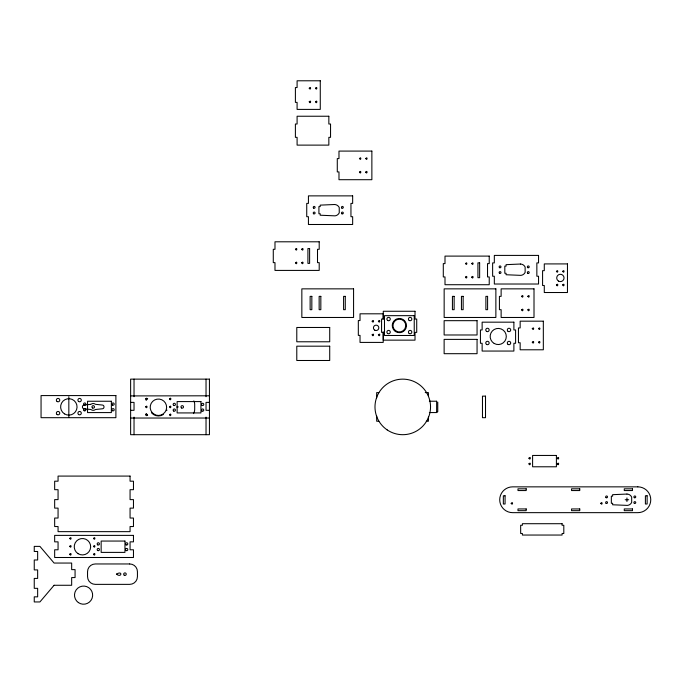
<?xml version="1.0" encoding="UTF-8"?>
<svg xmlns="http://www.w3.org/2000/svg" width="685" height="685" viewBox="0 0 685 685"><rect width="100%" height="100%" fill="white"/><g stroke="black" fill="none" stroke-linecap="round" stroke-linejoin="round"><path stroke-width="1.03" d="M436.645 401.256L436.628 412.327M378.796 392.608L376.681 392.608L376.681 397.908M425.239 392.608L428.408 392.608L428.408 395.784M130.63 395.913L209.439 395.802M429.367 401.222L436.619 401.222M130.63 402.378L134.029 402.378L134.029 410.315L130.63 410.315M209.439 402.378L206.031 402.378L206.031 410.315L209.439 410.315M177.047 406.351L178.254 406.916L177.047 407.481M429.367 412.558L436.619 412.567L437.758 411.711L437.758 402.086M130.63 418.03L209.439 418.03M378.796 421.224L376.681 421.224L376.681 415.923M426.293 421.224L428.408 421.224L428.408 416.985M625.191 499.742L628.702 499.742M626.946 497.952L626.946 501.523M383.206 319.099L383.206 313.807L360.027 313.807L360.027 320.563L358.324 320.563L358.324 335.385L360.027 335.385L360.027 342.414L383.206 342.414L383.206 331.823M206.031 379.13L206.031 396.709M206.031 417.122L206.031 434.692M134.029 379.13L134.029 396.709M134.029 417.122L134.029 434.692M68.834 396.709L68.834 417.122M193.435 413.612A7.74 7.74 0 0 0 194.694 409.373L194.694 404.45A7.74 7.74 0 0 0 193.829 400.896M146.068 400.22A7.74 7.74 0 0 1 147.669 398.439M147.669 415.384A7.74 7.74 0 0 1 146.068 413.612M166.909 410.084A9.068 9.068 0 0 1 166.66 410.683M163.313 414.545A9.068 9.068 0 0 1 151.556 412.858M511.181 503.338C512.714 506.335 513.33 500.624 511.181 503.338M528.914 458.222C530.344 461.176 531.312 455.568 528.923 458.162M528.914 463.891C530.378 466.853 531.252 461.228 528.923 463.831M557.256 458.222C558.789 461.176 559.465 455.551 557.265 458.162M557.256 463.891C558.832 466.845 559.397 461.21 557.265 463.831M600.762 503.338C602.44 506.309 602.714 500.572 600.762 503.338M69.69 538.367C71.197 541.398 71.891 535.687 69.69 538.367M69.69 546.305C71.18 549.336 71.891 543.625 69.69 546.305M69.69 554.242C71.077 557.256 72.028 551.682 69.699 554.165M93.502 538.367C94.975 541.407 95.737 535.67 93.502 538.367M93.502 546.305C95.035 549.344 95.652 543.599 93.502 546.305M93.502 554.242C94.924 557.265 95.789 551.656 93.511 554.165M116.459 574.116C121.707 578.371 122.975 570.134 116.459 574.116M145.657 398.901C147.206 401.924 147.78 396.23 145.657 398.901M145.657 406.839C147.206 409.861 147.806 404.167 145.657 406.839M145.657 414.776C147.069 417.781 147.969 412.216 145.665 414.699M169.469 398.901C170.967 401.941 171.678 396.195 169.469 398.901M169.469 406.839C170.976 409.878 171.678 404.133 169.469 406.839M169.469 414.776C170.848 417.79 171.815 412.199 169.478 414.699M295.449 249.229C296.965 252.26 297.607 246.54 295.449 249.229M295.449 262.834C296.956 265.857 297.632 260.163 295.449 262.834M301.683 249.229C303.164 252.26 303.9 246.531 301.683 249.229M309.226 88.211C310.716 91.251 311.427 85.531 309.226 88.211M301.683 262.834C303.164 265.874 303.9 260.137 301.683 262.834M309.226 101.825C310.605 104.831 311.564 99.257 309.235 101.74M315.46 88.211C316.95 91.251 317.669 85.522 315.46 88.211M315.46 101.825C316.838 104.839 317.806 99.239 315.468 101.74M359.445 158.518C360.944 161.557 361.654 155.812 359.445 158.518M359.445 172.123C360.969 175.154 361.603 169.435 359.445 172.123M365.679 158.518C367.16 161.549 367.913 155.838 365.679 158.518M365.679 172.123C367.177 175.154 367.896 169.443 365.679 172.123M372.152 321.231C373.539 324.245 374.489 318.662 372.16 321.154M372.152 334.837C373.539 337.851 374.489 332.268 372.16 334.759M378.385 321.231C379.773 324.245 380.74 318.653 378.403 321.154M378.385 334.837C379.773 337.851 380.74 332.259 378.403 334.759M465.466 263.537C466.982 266.559 467.667 260.857 465.466 263.537M465.466 277.142C466.87 280.148 467.787 274.582 465.475 277.065M471.7 263.537C473.198 266.568 473.909 260.848 471.7 263.537M471.7 277.142C473.087 280.156 474.037 274.574 471.708 277.065M521.593 296.288C523.083 299.319 523.802 293.591 521.593 296.288M521.593 309.894C522.972 312.908 523.948 307.308 521.602 309.808M527.827 296.288C529.359 299.328 529.985 293.574 527.827 296.288M527.827 309.894C529.248 312.917 530.113 307.3 527.835 309.808M532.279 328.603C533.795 331.626 534.48 325.914 532.279 328.603M532.279 342.209C533.675 345.214 534.617 339.64 532.296 342.132M538.521 328.603C540.028 331.634 540.705 325.906 538.521 328.603M538.521 342.209C540.02 345.249 540.705 339.503 538.521 342.209M556.408 271.337C557.89 274.368 558.643 268.657 556.408 271.337M556.408 284.943C557.838 287.965 558.695 282.366 556.425 284.866M562.65 271.337C564.192 274.368 564.8 268.666 562.65 271.337M562.65 284.943C564.055 287.957 564.962 282.383 562.659 284.866M54.089 585.273L39.918 601.944L34.25 601.944L34.25 596.84L37.649 596.84L37.649 588.338L34.25 588.338L34.25 578.414L37.649 578.414L37.649 569.911L34.25 569.911L34.25 559.987L37.649 559.987L37.649 551.485L34.25 551.485L34.25 546.382L39.918 546.382L54.089 563.053L71.668 563.053L71.668 569.629L75.067 569.629L75.067 577.566L71.668 577.566L71.668 585.273L54.089 585.273M90.566 404.356L83.964 405.058A1.704 1.704 0 0 0 82.44 406.744L82.44 407.087A1.704 1.704 0 0 0 83.964 408.774L90.566 409.467A1.704 1.704 0 0 1 91.328 409.75A3.399 3.399 0 0 0 95.095 409.75A1.704 1.704 0 0 1 95.866 409.467L102.459 408.774A1.704 1.704 0 0 0 103.983 407.087L103.983 406.744A1.704 1.704 0 0 0 102.459 405.058L95.866 404.356A1.704 1.704 0 0 1 95.095 404.082A3.399 3.399 0 0 0 91.328 404.082A1.704 1.704 0 0 1 90.566 404.356M320.272 80.787L297.093 80.787L297.093 87.552L295.398 87.552L295.398 102.365L297.093 102.365L297.093 109.403L320.272 109.403L320.272 80.787M328.843 116.236L297.093 116.236L297.093 124.011L295.398 124.011L295.398 137.334L297.093 137.334L297.093 145.117L328.843 145.117L328.843 137.334L330.547 137.334L330.547 124.011L328.843 124.011L328.843 116.236M371.869 151.085L338.981 151.085L338.981 158.595L337.285 158.595L337.285 171.918L338.981 171.918L338.981 179.701L371.869 179.701L371.869 151.085M352.655 195.876L308.43 195.876L308.43 203.385L306.734 203.385L306.734 216.708L308.43 216.708L308.43 224.492L352.655 224.492L352.655 216.708L350.951 216.708L350.951 203.385L352.655 203.385L352.655 195.876M334.511 204.507L320.195 205.132L320.195 206.605L318.919 206.605L318.919 213.746L320.195 213.746L320.195 215.218L334.974 215.844A5.343 5.343 0 0 0 339.238 212.821L339.238 207.546A5.309 5.309 0 0 0 334.511 204.507M319.201 241.796L274.985 241.796L274.985 249.306L273.281 249.306L273.281 262.629L274.985 262.629L274.985 270.412L319.201 270.412L319.201 262.629L317.506 262.629L317.506 249.306L319.201 249.306L319.201 241.796M309.611 248.561L307.916 248.561L307.916 263.382L309.611 263.382L309.611 248.561M538.547 255.411L494.33 255.411L494.33 262.912L492.626 262.912L492.626 276.235L494.33 276.235L494.33 284.018L538.547 284.018L538.547 276.235L536.852 276.235L536.852 262.912L538.547 262.912L538.547 255.411M489.227 256.104L445.002 256.104L445.002 263.614L443.298 263.614L443.298 276.937L445.002 276.937L445.002 284.72L489.227 284.72L489.227 276.937L487.523 276.937L487.523 263.614L489.227 263.614L489.227 256.104M479.637 262.869L477.933 262.869L477.933 277.682L479.637 277.682L479.637 262.869M567.463 263.913L544.284 263.913L544.284 270.678L542.58 270.678L542.58 285.491L544.284 285.491L544.284 292.521L567.463 292.521L567.463 263.913M520.403 264.033L506.087 264.658L506.087 266.131L504.811 266.131L504.811 273.272L506.087 273.272L506.087 274.745L520.865 275.37A5.343 5.343 0 0 0 525.13 272.356L525.13 267.073A5.309 5.309 0 0 0 520.403 264.033M353.571 288.856L301.845 288.856L301.845 317.472L353.571 317.472L353.571 288.856M495.871 288.856L444.154 288.856L444.154 317.472L495.871 317.472L495.871 288.856M534.009 288.856L501.129 288.856L501.129 296.365L499.425 296.365L499.425 309.688L501.129 309.688L501.129 317.472L534.009 317.472L534.009 288.856M311.838 296.365L310.134 296.365L310.134 309.688L311.838 309.688L311.838 296.365M320.837 296.365L319.142 296.365L319.142 309.688L320.837 309.688L320.837 296.365M345.283 296.365L343.587 296.365L343.587 309.688L345.283 309.688L345.283 296.365M454.138 296.365L452.434 296.365L452.434 309.688L454.138 309.688L454.138 296.365M463.146 296.365L461.442 296.365L461.442 309.688L463.146 309.688L463.146 296.365M487.592 296.365L485.888 296.365L485.888 309.688L487.592 309.688L487.592 296.365M415.016 311.264L383.275 311.264L383.275 319.047L381.571 319.047L381.571 332.371L383.275 332.371L383.275 340.145L415.016 340.145L415.016 332.371L416.72 332.371L416.72 319.047L415.016 319.047L415.016 311.264M414.237 315.665L384.49 315.665L384.49 335.479L414.237 335.479L414.237 315.665M477.06 320.674L444.128 320.674L444.128 334.982L477.06 334.982L477.06 320.674M543.333 321.171L520.155 321.171L520.155 327.935L518.451 327.935L518.451 342.748L520.155 342.748L520.155 349.787L543.333 349.787L543.333 321.171M513.887 322.173L482.137 322.173L482.137 329.956L480.433 329.956L480.433 343.279L482.137 343.279L482.137 351.054L513.887 351.054L513.887 343.279L515.591 343.279L515.591 329.956L513.887 329.956L513.887 322.173M329.716 327.473L296.785 327.473L296.785 341.781L329.716 341.781L329.716 327.473M477.06 339.383L444.128 339.383L444.128 353.691L477.06 353.691L477.06 339.383M329.716 346.182L296.785 346.182L296.785 360.49L329.716 360.49L329.716 346.182M209.439 379.13L130.63 379.13L130.63 434.692L209.439 434.692L209.439 379.13M115.893 395.579L41.057 395.579L41.057 417.687L115.893 417.687L115.893 395.579M485.511 396.144L482.471 396.144L482.471 417.687L485.511 417.687L485.511 396.144M111.355 401.247L87.543 401.247L87.543 412.584L111.355 412.584L111.355 401.247M200.936 401.581L177.124 401.581L177.124 412.927L200.936 412.927L200.936 401.581M556.408 455.448L532.596 455.448L532.596 466.785L556.408 466.785L556.408 455.448M130.064 476.084L58.062 476.084L58.062 481.187L54.663 481.187L54.663 489.689L58.062 489.689L58.062 499.613L54.663 499.613L54.663 508.116L58.062 508.116L58.062 518.04L54.663 518.04L54.663 526.542L58.062 526.542L58.062 531.646L130.064 531.646L130.064 526.542L133.464 526.542L133.464 518.04L130.064 518.04L130.064 508.116L133.464 508.116L133.464 499.613L130.064 499.613L130.064 489.689L133.464 489.689L133.464 481.187L130.064 481.187L130.064 476.084M637.855 486.855L512.611 486.855A12.904 12.904 0 0 0 499.716 499.75A12.904 12.904 0 0 0 512.611 512.654L637.855 512.654A12.904 12.904 0 0 0 650.759 499.75A12.904 12.904 0 0 0 637.855 486.855M526.2 488.825L517.988 488.825L517.988 490.554L526.2 490.554L526.2 488.825M579.758 488.825L571.547 488.825L571.547 490.554L579.758 490.554L579.758 488.825M632.486 488.825L624.266 488.825L624.266 490.554L632.486 490.554L632.486 488.825M626.946 494.056L612.63 494.681L612.63 496.154L611.345 496.154L611.345 503.304L612.63 503.304L612.63 504.776L627.409 505.402A5.343 5.343 0 0 0 631.673 502.379L631.673 497.104A5.309 5.309 0 0 0 626.946 494.056M505.076 495.786L503.347 495.786L503.347 504.006L505.076 504.006L505.076 495.786M647.128 495.786L645.398 495.786L645.398 504.006L647.128 504.006L647.128 495.786M526.2 508.946L517.988 508.946L517.988 510.676L526.2 510.676L526.2 508.946M579.758 508.946L571.547 508.946L571.547 510.676L579.758 510.676L579.758 508.946M632.486 508.946L624.266 508.946L624.266 510.676L632.486 510.676L632.486 508.946M562.077 523.708L522.39 523.708L522.39 525.267L520.66 525.267L520.66 533.487L522.39 533.487L522.39 535.045L562.077 535.045L562.077 533.487L563.806 533.487L563.806 525.267L562.077 525.267L562.077 523.708M133.464 535.387L54.663 535.387L54.663 541.852L58.062 541.852L58.062 549.781L54.663 549.781L54.663 557.496L133.464 557.496L133.464 549.781L130.064 549.781L130.064 541.852L133.464 541.852L133.464 535.387M124.961 541.056L101.149 541.056L101.149 552.393L124.961 552.393L124.961 541.056M129.688 563.96L95.283 563.96A7.74 7.74 0 0 0 87.543 571.701L87.543 576.624A7.74 7.74 0 0 0 95.283 584.365L129.688 584.365A7.74 7.74 0 0 0 137.437 576.624L137.437 571.701A7.74 7.74 0 0 0 129.688 563.96M494.193 343.468A8.066 8.066 0 0 0 506.301 336.481A8.066 8.066 0 0 0 494.193 329.494A8.066 8.066 0 0 0 494.193 343.468M558.54 281.124A3.673 3.673 0 0 0 564.046 277.947A3.673 3.673 0 0 0 558.54 274.771A3.673 3.673 0 0 0 558.54 281.124M374.772 330.17A2.697 2.697 0 0 0 378.814 327.841A2.697 2.697 0 0 0 374.772 325.503A2.697 2.697 0 0 0 374.772 330.17M508.056 331.36A1.704 1.704 0 0 0 510.702 330.059A1.704 1.704 0 0 0 508.253 328.423A1.704 1.704 0 0 0 508.056 331.36M508.056 344.401A1.704 1.704 0 0 0 510.702 343.099A1.704 1.704 0 0 0 508.253 341.464A1.704 1.704 0 0 0 508.056 344.401M486.513 344.401A1.704 1.704 0 0 0 489.158 343.099A1.704 1.704 0 0 0 486.71 341.464A1.704 1.704 0 0 0 486.513 344.401M486.513 331.36A1.704 1.704 0 0 0 489.158 330.059A1.704 1.704 0 0 0 486.71 328.423A1.704 1.704 0 0 0 486.513 331.36M395.365 331.48A7.141 7.141 0 0 0 406.479 326.077A7.141 7.141 0 0 0 396.247 319.15A7.141 7.141 0 0 0 395.365 331.48M387.642 333.492A1.704 1.704 0 0 0 390.287 332.191A1.704 1.704 0 0 0 387.838 330.555A1.704 1.704 0 0 0 387.642 333.492M387.642 320.452A1.704 1.704 0 0 0 390.287 319.15A1.704 1.704 0 0 0 387.838 317.515A1.704 1.704 0 0 0 387.642 320.452M409.185 333.492A1.704 1.704 0 0 0 411.831 332.191A1.704 1.704 0 0 0 409.382 330.555A1.704 1.704 0 0 0 409.185 333.492M409.185 320.452A1.704 1.704 0 0 0 411.831 319.15A1.704 1.704 0 0 0 409.382 317.515A1.704 1.704 0 0 0 409.185 320.452M395.673 330.804A6.405 6.405 0 0 0 405.743 326.146A6.405 6.405 0 0 0 396.675 319.758A6.405 6.405 0 0 0 395.673 330.804M527.827 267.672A0.925 0.925 0 0 0 529.214 266.867A0.925 0.925 0 0 0 527.827 266.071A0.925 0.925 0 0 0 527.827 267.672M499.519 273.289A0.925 0.925 0 0 0 500.975 272.621A0.925 0.925 0 0 0 499.665 271.697A0.925 0.925 0 0 0 499.519 273.289M499.588 267.672A0.925 0.925 0 0 0 500.975 266.867A0.925 0.925 0 0 0 499.588 266.071A0.925 0.925 0 0 0 499.588 267.672M527.758 273.289A0.925 0.925 0 0 0 529.205 272.621A0.925 0.925 0 0 0 527.895 271.697A0.925 0.925 0 0 0 527.758 273.289M341.935 213.806A0.925 0.925 0 0 0 343.313 213.009A0.925 0.925 0 0 0 341.935 212.213A0.925 0.925 0 0 0 341.935 213.806M313.696 208.137A0.925 0.925 0 0 0 315.083 207.341A0.925 0.925 0 0 0 313.696 206.536A0.925 0.925 0 0 0 313.696 208.137M313.627 213.763A0.925 0.925 0 0 0 315.083 213.095A0.925 0.925 0 0 0 313.773 212.17A0.925 0.925 0 0 0 313.627 213.763M341.858 208.094A0.925 0.925 0 0 0 343.313 207.418A0.925 0.925 0 0 0 342.003 206.502A0.925 0.925 0 0 0 341.858 208.094M634.361 497.695A0.925 0.925 0 0 0 635.749 496.89A0.925 0.925 0 0 0 634.361 496.094A0.925 0.925 0 0 0 634.361 497.695M606.131 503.364A0.925 0.925 0 0 0 607.518 502.567A0.925 0.925 0 0 0 606.131 501.762A0.925 0.925 0 0 0 606.131 503.364M606.071 497.661A0.925 0.925 0 0 0 607.509 496.959A0.925 0.925 0 0 0 606.191 496.06A0.925 0.925 0 0 0 606.071 497.661M634.361 503.364A0.925 0.925 0 0 0 635.749 502.567A0.925 0.925 0 0 0 634.361 501.762A0.925 0.925 0 0 0 634.361 503.364M387.196 429.923A27.777 27.777 0 0 0 430.471 408.894A27.777 27.777 0 0 0 390.63 381.93A27.777 27.777 0 0 0 387.196 429.923M84.144 405.066A1.13 1.13 0 0 0 85.839 404.082A1.13 1.13 0 0 0 84.144 403.097A1.13 1.13 0 0 0 84.144 405.066M84.144 410.735A1.13 1.13 0 0 0 85.839 409.75A1.13 1.13 0 0 0 84.144 408.765A1.13 1.13 0 0 0 84.144 410.735M112.486 405.066A1.13 1.13 0 0 0 114.19 404.082A1.13 1.13 0 0 0 112.486 403.097A1.13 1.13 0 0 0 112.486 405.066M112.486 410.735A1.13 1.13 0 0 0 114.19 409.75A1.13 1.13 0 0 0 112.486 408.765A1.13 1.13 0 0 0 112.486 410.735M57.12 401.53A1.704 1.704 0 0 0 59.758 400.22A1.704 1.704 0 0 0 57.309 398.584A1.704 1.704 0 0 0 57.12 401.53M78.664 401.53A1.704 1.704 0 0 0 81.301 400.22A1.704 1.704 0 0 0 78.852 398.584A1.704 1.704 0 0 0 78.664 401.53M78.664 414.562A1.704 1.704 0 0 0 81.301 413.26A1.704 1.704 0 0 0 78.852 411.625A1.704 1.704 0 0 0 78.664 414.562M57.12 414.562A1.704 1.704 0 0 0 59.758 413.26A1.704 1.704 0 0 0 57.309 411.625A1.704 1.704 0 0 0 57.12 414.562M64.45 413.86A8.22 8.22 0 0 0 77.045 407.241A8.22 8.22 0 0 0 65.007 399.638A8.22 8.22 0 0 0 64.45 413.86M92.543 407.986A1.267 1.267 0 0 0 94.479 406.958A1.267 1.267 0 0 0 92.621 405.794A1.267 1.267 0 0 0 92.543 407.986M181.499 407.952A1.267 1.267 0 0 0 183.486 407.027A1.267 1.267 0 0 0 181.688 405.768A1.267 1.267 0 0 0 181.499 407.952M173.716 405.4A1.13 1.13 0 0 0 175.42 404.424A1.13 1.13 0 0 0 173.716 403.439A1.13 1.13 0 0 0 173.716 405.4M173.716 411.068A1.13 1.13 0 0 0 175.42 410.092A1.13 1.13 0 0 0 173.716 409.108A1.13 1.13 0 0 0 173.716 411.068M202.066 405.4A1.13 1.13 0 0 0 203.77 404.424A1.13 1.13 0 0 0 202.066 403.439A1.13 1.13 0 0 0 202.066 405.4M201.981 411.017A1.13 1.13 0 0 0 203.762 410.195A1.13 1.13 0 0 0 202.161 409.065A1.13 1.13 0 0 0 201.981 411.017M154.022 414.202A8.22 8.22 0 0 0 166.618 407.584A8.22 8.22 0 0 0 154.587 399.98A8.22 8.22 0 0 0 154.022 414.202M97.749 544.875A1.13 1.13 0 0 0 99.445 543.89A1.13 1.13 0 0 0 97.749 542.905A1.13 1.13 0 0 0 97.749 544.875M97.749 550.543A1.13 1.13 0 0 0 99.445 549.558A1.13 1.13 0 0 0 97.749 548.574A1.13 1.13 0 0 0 97.749 550.543M126.091 544.875A1.13 1.13 0 0 0 127.795 543.89A1.13 1.13 0 0 0 126.091 542.905A1.13 1.13 0 0 0 126.091 544.875M126.091 550.543A1.13 1.13 0 0 0 127.795 549.558A1.13 1.13 0 0 0 126.091 548.574A1.13 1.13 0 0 0 126.091 550.543M78.056 553.668A8.22 8.22 0 0 0 90.651 547.05A8.22 8.22 0 0 0 78.621 539.455A8.22 8.22 0 0 0 78.056 553.668M124.233 575.203A1.267 1.267 0 0 0 126.228 574.27A1.267 1.267 0 0 0 124.422 573.011A1.267 1.267 0 0 0 124.233 575.203M78.355 602.56A9.068 9.068 0 0 0 92.612 595.959A9.068 9.068 0 0 0 79.76 586.908A9.068 9.068 0 0 0 78.355 602.56"/></g></svg>
